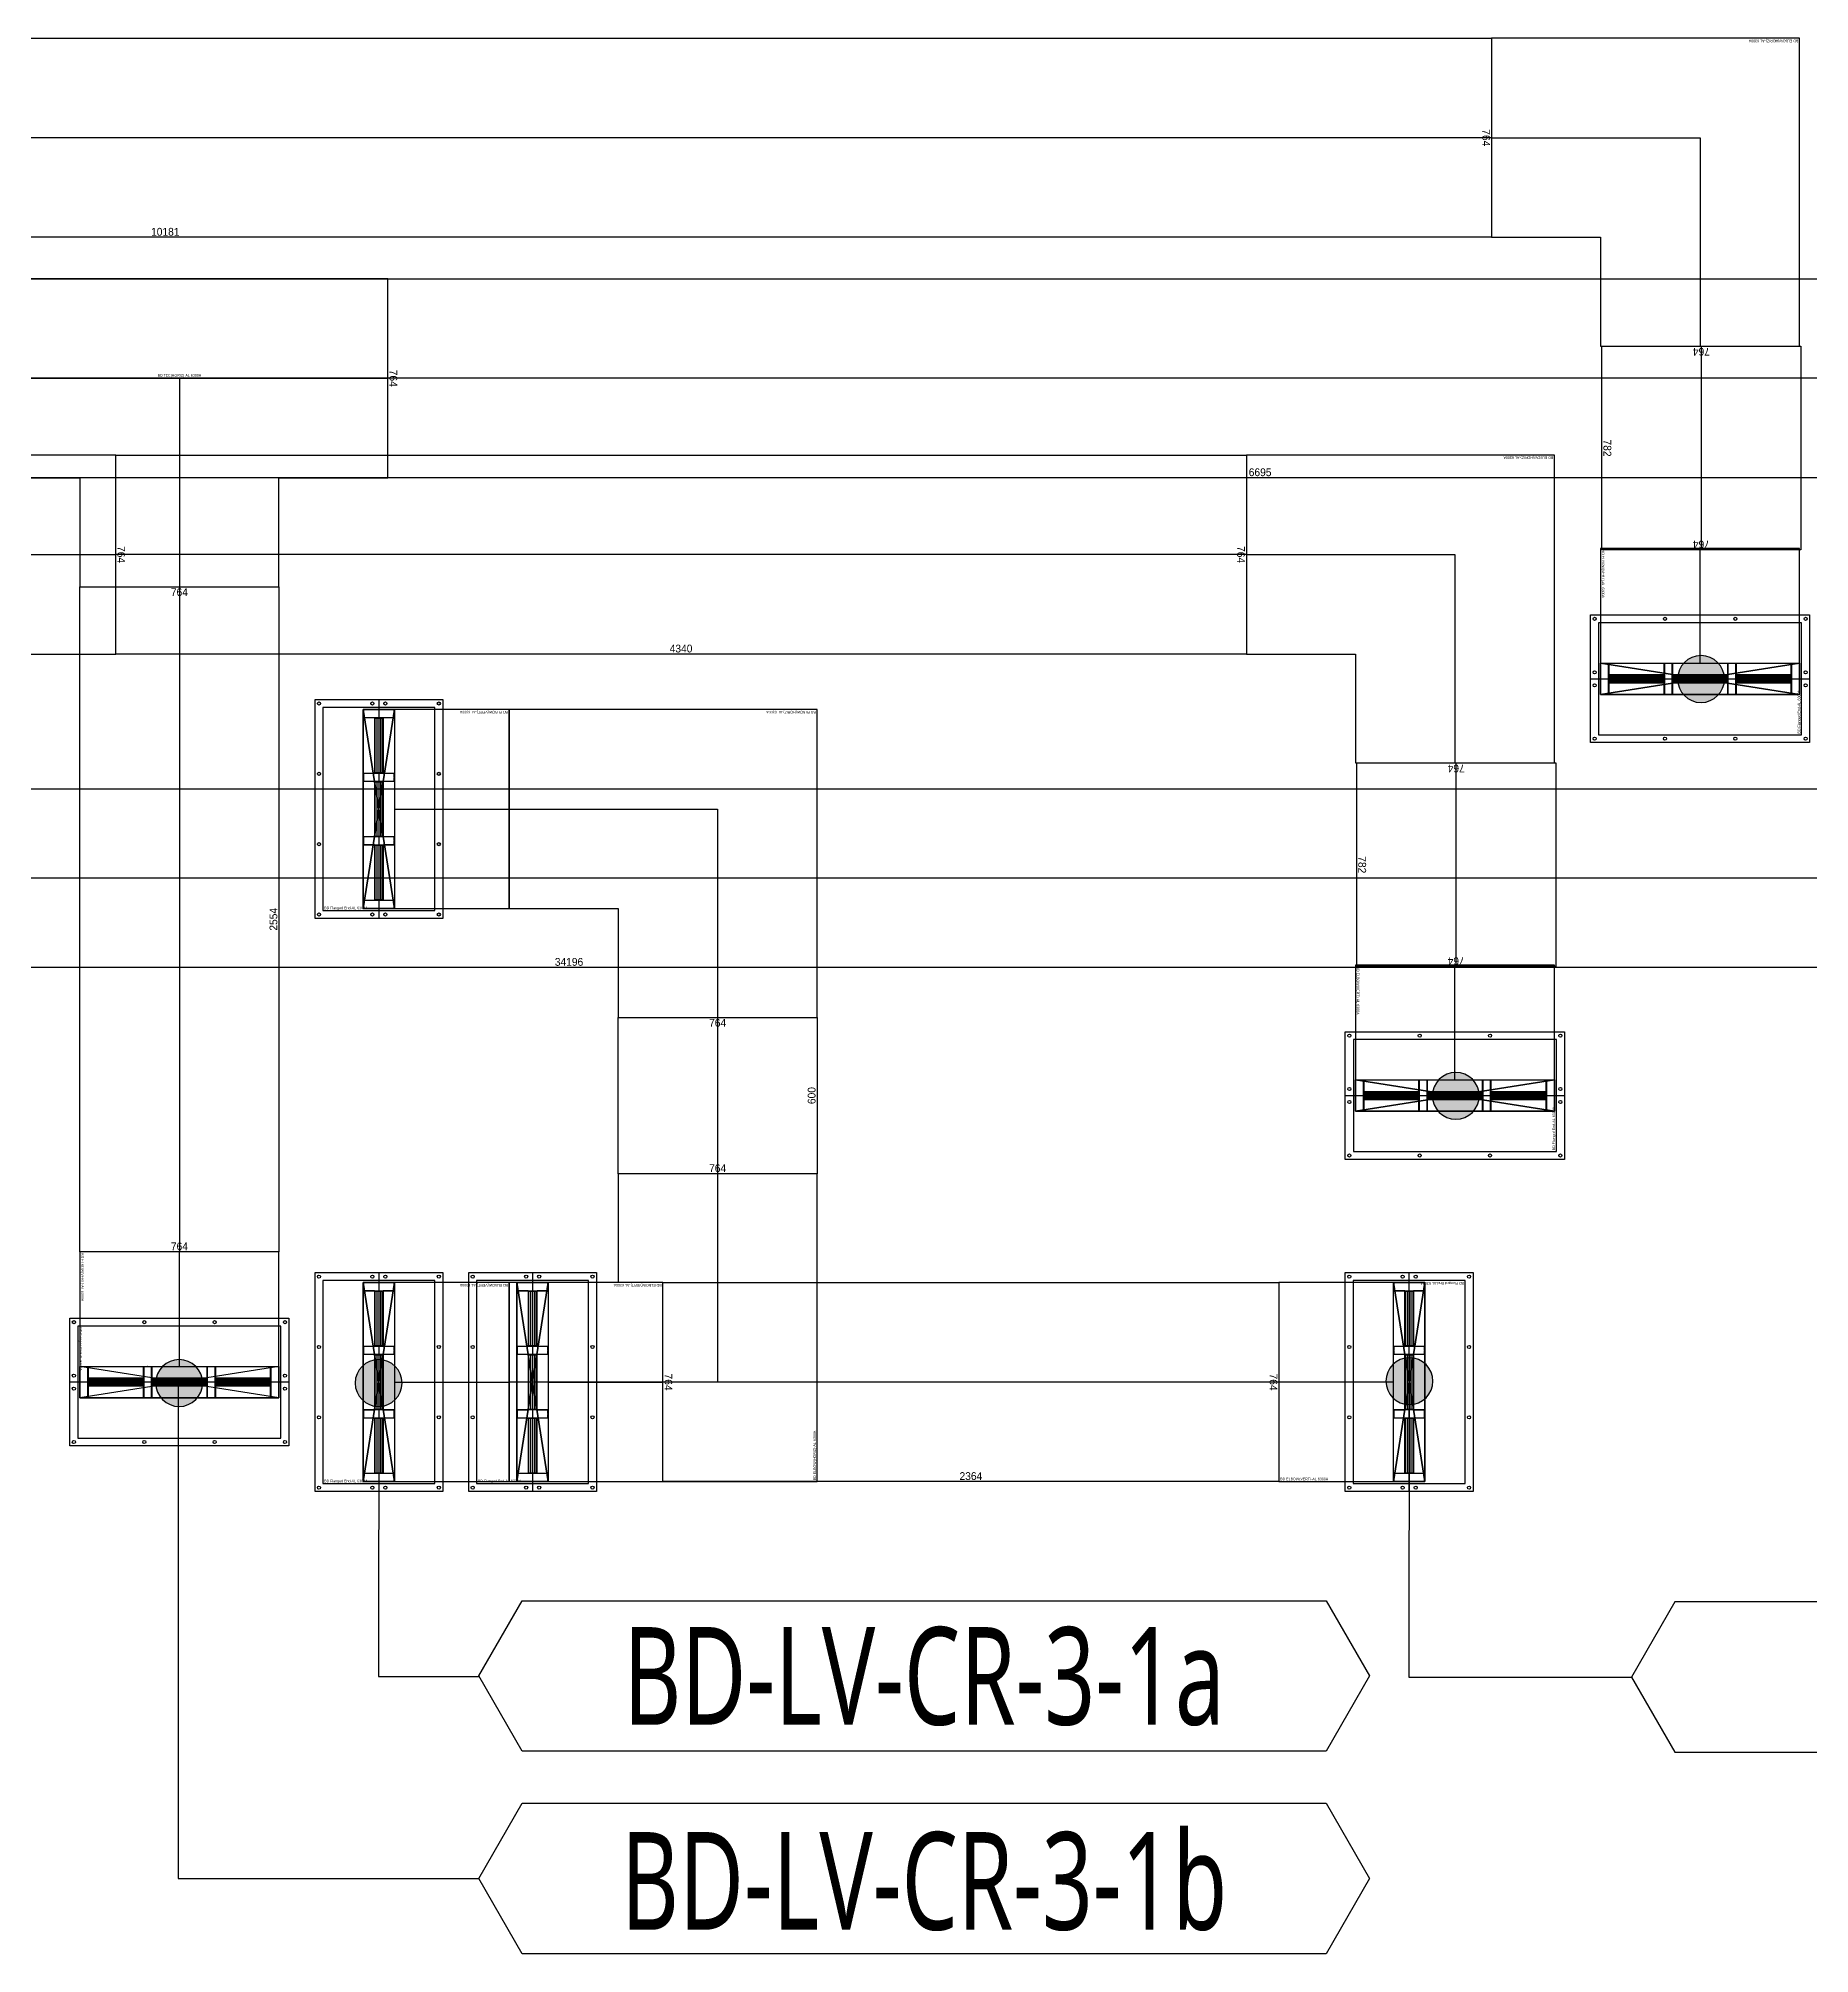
# Model space of a CAD drawing. Header units: millimetres. Extents: x 84228 to 374549, y -351975 to 847575.
# Drawn here: x 119338 to 126136, y 824011 to 831364 of the extents above; entities that cross this region are included whole.
import ezdxf
from ezdxf.enums import TextEntityAlignment as Align

# ---------------------------------------------------------------- set-up
doc = ezdxf.new("R2010")
doc.units = ezdxf.units.MM
doc.header["$LTSCALE"] = 150
doc.layers.get('Defpoints').update_dxf_attribs({"color": 150})
for name, color, linetype in [('-----27 Bus Duct_LV_380-220V', 200, 'Continuous'), ('-----27 Bus Duct_LV_380-220V_LOAD BANK', 7, 'Continuous'), ('-----27 Bus Duct_LV_380-220V_UT', 41, 'Continuous'), ('-----27 Bus Duct_LV_380-220V_UT B', 71, 'Continuous'), ('-----99 Cable Schedule', 2, 'Continuous')]:
    doc.layers.add(name, color=color, linetype=linetype)
doc.styles.add('DH', font='malgun.ttf')
doc.styles.add('ELEC', font='Dotum.ttf')
doc.styles.get("Standard").update_dxf_attribs({"font": 'Dotum.ttf'})
doc.dimstyles.new('전기통신참고용-치수', dxfattribs={"dimscale": 15, "dimtxt": 2, "dimasz": 0, "dimexe": 0, "dimexo": 0, "dimgap": 0.4, "dimtad": 4, "dimdec": 0, "dimzin": 0, "dimdsep": 46, "dimtxsty": 'Standard', "dimblk": 'NONE', "dimcen": 0, "dimse1": 1, "dimse2": 1, "dimsd1": 1, "dimsd2": 1, "dimclrd": 8, "dimclre": 8, "dimclrt": 8, "dimadec": 0, "dimazin": 0, "dimtfac": 1, "dimtdec": 0, "dimtix": 1, "dimtmove": 2, "dimatfit": 0, "dimldrblk": 'NONE', "dimfxl": 2, "dimtolj": 1, "dimtzin": 0, "dimarcsym": 0})

# ---------------------------------------------------------------- blocks, each defined once
blk = doc.blocks.new('*U465')
at = {"color": 1}
blk.add_line((382, 30484.9), (382, 1445.4), dxfattribs=at)
at = {"color": 0}
blk.add_lwpolyline([(764, 1445.4), (0, 1445.4), (0, 30484.9), (764, 30484.9)], close=True, dxfattribs=at)
blk = doc.blocks.new('*D646')
at = {"layer": 'Defpoints', "color": 0, "transparency": 16777216}
for p in [(0, 7698.7), (764, 7698.7), (764, 7698.7)]:
    blk.add_point(p, dxfattribs=at)
at = {"color": 0, "transparency": 16777216, "insert": (382, 7677.7), "char_height": 30, "attachment_point": 5}
blk.add_mtext('\\A1;{\\C0;764}', dxfattribs=at)
blk = doc.blocks.new('_None')
blk = doc.blocks.new('*D647')
at = {"layer": 'Defpoints', "color": 0, "transparency": 16777216}
for p in [(764, 7698.7), (764, 7698.7), (764, 5145)]:
    blk.add_point(p, dxfattribs=at)
at = {"color": 0, "transparency": 16777216, "insert": (743, 6421.8), "char_height": 30, "attachment_point": 5, "rotation": 90}
blk.add_mtext('\\A1;{\\C0;2554}', dxfattribs=at)
blk = doc.blocks.new('*D648')
at = {"layer": 'Defpoints', "color": 0, "transparency": 16777216}
for p in [(0, 5145), (764, 5145), (764, 5145)]:
    blk.add_point(p, dxfattribs=at)
at = {"color": 0, "transparency": 16777216, "insert": (382, 5166), "char_height": 30, "attachment_point": 5}
blk.add_mtext('\\A1;{\\C0;764}', dxfattribs=at)
blk = doc.blocks.new('*D595')
at = {"layer": 'Defpoints', "color": 0, "transparency": 16777216}
for p in [(686, 9979.5), (686, 9979.5), (686, -24216)]:
    blk.add_point(p, dxfattribs=at)
at = {"color": 0, "transparency": 16777216, "insert": (665, -7118.3), "char_height": 30, "attachment_point": 5, "rotation": 90}
blk.add_mtext('\\A1;{\\C0;34196}', dxfattribs=at)
blk = doc.blocks.new('*U5')
at = {"color": 1}
for p, q in [((60, 382), (-60, -382)), ((-60, 382), (60, -382))]:
    blk.add_line(p, q, dxfattribs=at)
at = {"color": 0}
blk.add_line((0, 420.5), (0, -420.5), dxfattribs=at)
for points in [[(245, -420.5), (-245, -420.5), (-245, 420.5), (245, 420.5)], [(-215, -389.5), (215, -389.5), (215, 389.5), (-215, 389.5)]]:
    blk.add_lwpolyline(points, close=True, dxfattribs=at)
at = {"color": 1}
blk.add_lwpolyline([(60, -382), (-60, -382), (-60, 382), (60, 382)], close=True, dxfattribs=at)
for points in [[(-60, 136, -0.4142136), (-58, 138), (-17.2, 138, 0.4142136), (-16.2, 139), (-16.2, 349, 0.4142136), (-17.2, 350), (-58, 350, -0.4142136), (-60, 352), (-60, 382, -0.4142136), (-59, 381), (-59, 352, 0.4142136), (-58, 351), (58, 351, 0.4142136), (59, 352), (59, 381, -0.4142136), (60, 382), (60, 352, -0.4142136), (58, 350), (17.2, 350, 0.4142136), (16.2, 349), (16.2, 139, 0.4142136), (17.2, 138), (58, 138, -0.4142136), (60, 136), (60, 124, -0.4142136), (59, 125), (59, 136, 0.4142136), (58, 137), (-58, 137, 0.4142136), (-59, 136), (-59, 125, -0.4142136), (-60, 124), (-60, 124), (-60, 124), (-60, 124)], [(-15.2, 139), (-15.2, 349, -0.4142136), (-14.2, 350), (14.2, 350, -0.4142136), (15.2, 349), (15.2, 139, -0.4142136), (14.2, 138), (-14.2, 138, -0.4142136)], [(-14.2, 140), (-14.2, 348, -0.4142136), (-13.2, 349), (-8.85, 349, -0.4142136), (-7.85, 348), (-7.85, 140, -0.4142136), (-8.85, 139), (-13.2, 139, -0.4142136)], [(-6.85, 140), (-6.85, 348, -0.4142136), (-5.85, 349), (-1.5, 349, -0.4142136), (-0.5, 348), (-0.5, 140, -0.4142136), (-1.5, 139), (-5.85, 139, -0.4142136)], [(0.5, 140), (0.5, 348, -0.4142136), (1.5, 349), (5.85, 349, -0.4142136), (6.85, 348), (6.85, 140, -0.4142136), (5.85, 139), (1.5, 139, -0.4142136)], [(7.85, 140), (7.85, 348, -0.4142136), (8.85, 349), (13.2, 349, -0.4142136), (14.2, 348), (14.2, 140, -0.4142136), (13.2, 139), (8.85, 139, -0.4142136)], [(-60, -108, -0.4142136), (-58, -106), (-17.2, -106, 0.4142136), (-16.2, -105), (-16.2, 105, 0.4142136), (-17.2, 106), (-58, 106, -0.4142136), (-60, 108), (-60, 122, -0.4142136), (-59, 121), (-59, 108, 0.4142136), (-58, 107), (58, 107, 0.4142136), (59, 108), (59, 121, -0.4142136), (60, 122), (60, 108, -0.4142136), (58, 106), (17.2, 106, 0.4142136), (16.2, 105), (16.2, -105, 0.4142136), (17.2, -106), (58, -106, -0.4142136), (60, -108), (60, -121, -0.4142136), (59, -120), (59, -108, 0.4142136), (58, -107), (-58, -107, 0.4142136), (-59, -108), (-59, -120, -0.4142136), (-60, -121), (-60, -121), (-60, -121), (-60, -121)], [(-15.2, -105), (-15.2, 105, -0.4142136), (-14.2, 106), (14.2, 106, -0.4142136), (15.2, 105), (15.2, -105, -0.4142136), (14.2, -106), (-14.2, -106, -0.4142136)], [(-14.2, -104), (-14.2, 104, -0.4142136), (-13.2, 105), (-8.85, 105, -0.4142136), (-7.85, 104), (-7.85, -104, -0.4142136), (-8.85, -105), (-13.2, -105, -0.4142136)], [(-6.85, -104), (-6.85, 104, -0.4142136), (-5.85, 105), (-1.5, 105, -0.4142136), (-0.5, 104), (-0.5, -104, -0.4142136), (-1.5, -105), (-5.85, -105, -0.4142136)], [(0.5, -104), (0.5, 104, -0.4142136), (1.5, 105), (5.85, 105, -0.4142136), (6.85, 104), (6.85, -104, -0.4142136), (5.85, -105), (1.5, -105, -0.4142136)], [(7.85, -104), (7.85, 104, -0.4142136), (8.85, 105), (13.2, 105, -0.4142136), (14.2, 104), (14.2, -104, -0.4142136), (13.2, -105), (8.85, -105, -0.4142136)], [(-60, -352, -0.4142136), (-58, -350), (-17.2, -350, 0.4142136), (-16.2, -349), (-16.2, -139, 0.4142136), (-17.2, -138), (-58, -138, -0.4142136), (-60, -136), (-60, -123, -0.4142136), (-59, -124), (-59, -136, 0.4142136), (-58, -137), (58, -137, 0.4142136), (59, -136), (59, -124, -0.4142136), (60, -123), (60, -136, -0.4142136), (58, -138), (17.2, -138, 0.4142136), (16.2, -139), (16.2, -349, 0.4142136), (17.2, -350), (58, -350, -0.4142136), (60, -352), (60, -382, -0.4142136), (59, -381), (59, -352, 0.4142136), (58, -351), (-58, -351, 0.4142136), (-59, -352), (-59, -381, -0.4142136), (-60, -382), (-60, -382), (-60, -382), (-60, -382)], [(-15.2, -349), (-15.2, -139, -0.4142136), (-14.2, -138), (14.2, -138, -0.4142136), (15.2, -139), (15.2, -349, -0.4142136), (14.2, -350), (-14.2, -350, -0.4142136)], [(-14.2, -348), (-14.2, -140, -0.4142136), (-13.2, -139), (-8.85, -139, -0.4142136), (-7.85, -140), (-7.85, -348, -0.4142136), (-8.85, -349), (-13.2, -349, -0.4142136)], [(-6.85, -348), (-6.85, -140, -0.4142136), (-5.85, -139), (-1.5, -139, -0.4142136), (-0.5, -140), (-0.5, -348, -0.4142136), (-1.5, -349), (-5.85, -349, -0.4142136)], [(0.5, -348), (0.5, -140, -0.4142136), (1.5, -139), (5.85, -139, -0.4142136), (6.85, -140), (6.85, -348, -0.4142136), (5.85, -349), (1.5, -349, -0.4142136)], [(7.85, -348), (7.85, -140, -0.4142136), (8.85, -139), (13.2, -139, -0.4142136), (14.2, -140), (14.2, -348, -0.4142136), (13.2, -349), (8.85, -349, -0.4142136)]]:
    blk.add_lwpolyline(points, format="xyb", close=True, dxfattribs=at)
at = {"color": 0}
for centre in [(-230, 405), (-25, 405), (25, 405), (230, 405), (-230, 135), (230, 135), (-230, -135), (230, -135), (-230, -405), (-25, -405), (25, -405), (230, -405)]:
    blk.add_circle(centre, 6, dxfattribs=at)
at = {"color": 0, "style": 'ELEC'}
blk.add_text('BD Flanged End-AL 6300A', height=10, dxfattribs=at).set_placement((-210, -379.5), align=Align.MIDDLE_LEFT)
blk = doc.blocks.new('*U7')
at = {"color": 1}
for p, q in [((340, 382), (220, -382)), ((220, 382), (340, -382))]:
    blk.add_line(p, q, dxfattribs=at)
at = {"color": 0}
blk.add_lwpolyline([(-220, -382), (220, -382), (220, 382), (-220, 382)], close=True, dxfattribs=at)
blk.add_lwpolyline([(220, -382), (340, -382), (340, 382), (220, 382)], dxfattribs=at)
at = {"color": 1}
for points in [[(220, 136, -0.4142136), (222, 138), (262.8, 138, 0.4142136), (263.8, 139), (263.8, 349, 0.4142136), (262.8, 350), (222, 350, -0.4142136), (220, 352), (220, 382, -0.4142136), (221, 381), (221, 352, 0.4142136), (222, 351), (338, 351, 0.4142136), (339, 352), (339, 381, -0.4142136), (340, 382), (340, 352, -0.4142136), (338, 350), (297.2, 350, 0.4142136), (296.2, 349), (296.2, 139, 0.4142136), (297.2, 138), (338, 138, -0.4142136), (340, 136), (340, 124, -0.4142136), (339, 125), (339, 136, 0.4142136), (338, 137), (222, 137, 0.4142136), (221, 136), (221, 125, -0.4142136), (220, 124), (220, 124), (220, 124), (220, 124)], [(264.8, 139), (264.8, 349, -0.4142136), (265.8, 350), (294.2, 350, -0.4142136), (295.2, 349), (295.2, 139, -0.4142136), (294.2, 138), (265.8, 138, -0.4142136)], [(265.8, 140), (265.8, 348, -0.4142136), (266.8, 349), (271.15, 349, -0.4142136), (272.15, 348), (272.15, 140, -0.4142136), (271.15, 139), (266.8, 139, -0.4142136)], [(273.15, 140), (273.15, 348, -0.4142136), (274.15, 349), (278.5, 349, -0.4142136), (279.5, 348), (279.5, 140, -0.4142136), (278.5, 139), (274.15, 139, -0.4142136)], [(280.5, 140), (280.5, 348, -0.4142136), (281.5, 349), (285.85, 349, -0.4142136), (286.85, 348), (286.85, 140, -0.4142136), (285.85, 139), (281.5, 139, -0.4142136)], [(287.85, 140), (287.85, 348, -0.4142136), (288.85, 349), (293.2, 349, -0.4142136), (294.2, 348), (294.2, 140, -0.4142136), (293.2, 139), (288.85, 139, -0.4142136)], [(220, -108, -0.4142136), (222, -106), (262.8, -106, 0.4142136), (263.8, -105), (263.8, 105, 0.4142136), (262.8, 106), (222, 106, -0.4142136), (220, 108), (220, 122, -0.4142136), (221, 121), (221, 108, 0.4142136), (222, 107), (338, 107, 0.4142136), (339, 108), (339, 121, -0.4142136), (340, 122), (340, 108, -0.4142136), (338, 106), (297.2, 106, 0.4142136), (296.2, 105), (296.2, -105, 0.4142136), (297.2, -106), (338, -106, -0.4142136), (340, -108), (340, -121, -0.4142136), (339, -120), (339, -108, 0.4142136), (338, -107), (222, -107, 0.4142136), (221, -108), (221, -120, -0.4142136), (220, -121), (220, -121), (220, -121), (220, -121)], [(264.8, -105), (264.8, 105, -0.4142136), (265.8, 106), (294.2, 106, -0.4142136), (295.2, 105), (295.2, -105, -0.4142136), (294.2, -106), (265.8, -106, -0.4142136)], [(265.8, -104), (265.8, 104, -0.4142136), (266.8, 105), (271.15, 105, -0.4142136), (272.15, 104), (272.15, -104, -0.4142136), (271.15, -105), (266.8, -105, -0.4142136)], [(273.15, -104), (273.15, 104, -0.4142136), (274.15, 105), (278.5, 105, -0.4142136), (279.5, 104), (279.5, -104, -0.4142136), (278.5, -105), (274.15, -105, -0.4142136)], [(280.5, -104), (280.5, 104, -0.4142136), (281.5, 105), (285.85, 105, -0.4142136), (286.85, 104), (286.85, -104, -0.4142136), (285.85, -105), (281.5, -105, -0.4142136)], [(287.85, -104), (287.85, 104, -0.4142136), (288.85, 105), (293.2, 105, -0.4142136), (294.2, 104), (294.2, -104, -0.4142136), (293.2, -105), (288.85, -105, -0.4142136)], [(220, -352, -0.4142136), (222, -350), (262.8, -350, 0.4142136), (263.8, -349), (263.8, -139, 0.4142136), (262.8, -138), (222, -138, -0.4142136), (220, -136), (220, -123, -0.4142136), (221, -124), (221, -136, 0.4142136), (222, -137), (338, -137, 0.4142136), (339, -136), (339, -124, -0.4142136), (340, -123), (340, -136, -0.4142136), (338, -138), (297.2, -138, 0.4142136), (296.2, -139), (296.2, -349, 0.4142136), (297.2, -350), (338, -350, -0.4142136), (340, -352), (340, -382, -0.4142136), (339, -381), (339, -352, 0.4142136), (338, -351), (222, -351, 0.4142136), (221, -352), (221, -381, -0.4142136), (220, -382), (220, -382), (220, -382), (220, -382)], [(264.8, -349), (264.8, -139, -0.4142136), (265.8, -138), (294.2, -138, -0.4142136), (295.2, -139), (295.2, -349, -0.4142136), (294.2, -350), (265.8, -350, -0.4142136)], [(265.8, -348), (265.8, -140, -0.4142136), (266.8, -139), (271.15, -139, -0.4142136), (272.15, -140), (272.15, -348, -0.4142136), (271.15, -349), (266.8, -349, -0.4142136)], [(273.15, -348), (273.15, -140, -0.4142136), (274.15, -139), (278.5, -139, -0.4142136), (279.5, -140), (279.5, -348, -0.4142136), (278.5, -349), (274.15, -349, -0.4142136)], [(280.5, -348), (280.5, -140, -0.4142136), (281.5, -139), (285.85, -139, -0.4142136), (286.85, -140), (286.85, -348, -0.4142136), (285.85, -349), (281.5, -349, -0.4142136)], [(287.85, -348), (287.85, -140, -0.4142136), (288.85, -139), (293.2, -139, -0.4142136), (294.2, -140), (294.2, -348, -0.4142136), (293.2, -349), (288.85, -349, -0.4142136)]]:
    blk.add_lwpolyline(points, format="xyb", close=True, dxfattribs=at)
blk.add_lwpolyline([(220, 0), (-220, 0)], dxfattribs=at)
at = {"color": 0, "style": 'ELEC'}
blk.add_text('BD ELBOW(VERT)-AL 6300A', height=10, dxfattribs=at).set_placement((-215, -372), align=Align.MIDDLE_LEFT)
blk = doc.blocks.new('*U15')
at = {"color": 0}
blk.add_lwpolyline([(-382, -382), (800, -382), (800, 382), (382, 382), (382, 800), (-382, 800)], close=True, dxfattribs=at)
at = {"color": 1}
blk.add_lwpolyline([(800, 0), (0, 0), (0, 800)], dxfattribs=at)
at = {"color": 0, "style": 'ELEC'}
blk.add_text('BD ELBOW(HORIZ)-AL 6300A', height=10, dxfattribs=at).set_placement((-377, -372), align=Align.MIDDLE_LEFT)
blk = doc.blocks.new('*D562')
at = {"layer": 'Defpoints', "color": 0, "transparency": 16777216}
for p in [(0, 3950), (764, 3950), (764, 3950)]:
    blk.add_point(p, dxfattribs=at)
at = {"color": 0, "transparency": 16777216, "insert": (382, 3929), "char_height": 30, "attachment_point": 5}
blk.add_mtext('\\A1;{\\C0;764}', dxfattribs=at)
blk = doc.blocks.new('*D563')
at = {"layer": 'Defpoints', "color": 0, "transparency": 16777216}
for p in [(764, 3950), (764, 3950), (764, 3350)]:
    blk.add_point(p, dxfattribs=at)
at = {"color": 0, "transparency": 16777216, "insert": (743, 3650), "char_height": 30, "attachment_point": 5, "rotation": 90}
blk.add_mtext('\\A1;{\\C0;600}', dxfattribs=at)
blk = doc.blocks.new('*D564')
at = {"layer": 'Defpoints', "color": 0, "transparency": 16777216}
for p in [(0, 3350), (764, 3350), (764, 3350)]:
    blk.add_point(p, dxfattribs=at)
at = {"color": 0, "transparency": 16777216, "insert": (382, 3371), "char_height": 30, "attachment_point": 5}
blk.add_mtext('\\A1;{\\C0;764}', dxfattribs=at)
blk = doc.blocks.new('A$C9a0ab699')
h = blk.add_hatch(color=0)
edge = h.paths.add_edge_path()
edge.add_arc((0, 0), 64, 720, 1080, ccw=False)
at = {"color": 0}
blk.add_circle((0, 0), 64, dxfattribs=at)
blk = doc.blocks.new('*D566')
at = {"layer": 'Defpoints', "color": 0, "transparency": 16777216}
for p in [(0, 6175), (764, 6175), (764, 6175)]:
    blk.add_point(p, dxfattribs=at)
at = {"color": 0, "transparency": 16777216, "insert": (382, 6154), "char_height": 30, "attachment_point": 5}
blk.add_mtext('\\A1;{\\C0;764}', dxfattribs=at)
blk = doc.blocks.new('*D567')
at = {"layer": 'Defpoints', "color": 0, "transparency": 16777216}
for p in [(764, 6175), (764, 6175), (764, 3811)]:
    blk.add_point(p, dxfattribs=at)
at = {"color": 0, "transparency": 16777216, "insert": (743, 4993), "char_height": 30, "attachment_point": 5, "rotation": 90}
blk.add_mtext('\\A1;{\\C0;2364}', dxfattribs=at)
blk = doc.blocks.new('*D568')
at = {"layer": 'Defpoints', "color": 0, "transparency": 16777216}
for p in [(0, 3811), (764, 3811), (764, 3811)]:
    blk.add_point(p, dxfattribs=at)
at = {"color": 0, "transparency": 16777216, "insert": (382, 3832), "char_height": 30, "attachment_point": 5}
blk.add_mtext('\\A1;{\\C0;764}', dxfattribs=at)
blk = doc.blocks.new('*D574')
at = {"layer": 'Defpoints', "color": 0, "transparency": 16777216}
for p in [(0, 10171), (764, 10171), (764, 10171)]:
    blk.add_point(p, dxfattribs=at)
at = {"color": 0, "transparency": 16777216, "insert": (382, 10150), "char_height": 30, "attachment_point": 5}
blk.add_mtext('\\A1;{\\C0;764}', dxfattribs=at)
blk = doc.blocks.new('*D575')
at = {"layer": 'Defpoints', "color": 0, "transparency": 16777216}
for p in [(764, 10171), (764, 10171), (764, 5831.5)]:
    blk.add_point(p, dxfattribs=at)
at = {"color": 0, "transparency": 16777216, "insert": (743, 8001.2), "char_height": 30, "attachment_point": 5, "rotation": 90}
blk.add_mtext('\\A1;{\\C0;4340}', dxfattribs=at)
blk = doc.blocks.new('*D576')
at = {"layer": 'Defpoints', "color": 0, "transparency": 16777216}
for p in [(0, 5831.5), (764, 5831.5), (764, 5831.5)]:
    blk.add_point(p, dxfattribs=at)
at = {"color": 0, "transparency": 16777216, "insert": (382, 5852.5), "char_height": 30, "attachment_point": 5}
blk.add_mtext('\\A1;{\\C0;764}', dxfattribs=at)
blk = doc.blocks.new('*D578')
at = {"layer": 'Defpoints', "color": 0, "transparency": 16777216}
for p in [(0, 6175), (764, 6175), (764, 6175)]:
    blk.add_point(p, dxfattribs=at)
at = {"color": 0, "transparency": 16777216, "insert": (382, 6154), "char_height": 30, "attachment_point": 5}
blk.add_mtext('\\A1;{\\C0;764}', dxfattribs=at)
blk = doc.blocks.new('*D579')
at = {"layer": 'Defpoints', "color": 0, "transparency": 16777216}
for p in [(764, 6175), (764, 6175), (764, 5393.1)]:
    blk.add_point(p, dxfattribs=at)
at = {"color": 0, "transparency": 16777216, "insert": (743, 5784.1), "char_height": 30, "attachment_point": 5, "rotation": 90}
blk.add_mtext('\\A1;{\\C0;782}', dxfattribs=at)
blk = doc.blocks.new('*D580')
at = {"layer": 'Defpoints', "color": 0, "transparency": 16777216}
for p in [(0, 5393.1), (764, 5393.1), (764, 5393.1)]:
    blk.add_point(p, dxfattribs=at)
at = {"color": 0, "transparency": 16777216, "insert": (382, 5414.2), "char_height": 30, "attachment_point": 5}
blk.add_mtext('\\A1;{\\C0;764}', dxfattribs=at)
blk = doc.blocks.new('*D582')
at = {"layer": 'Defpoints', "color": 0, "transparency": 16777216}
for p in [(0, 11112), (764, 11112), (764, 11112)]:
    blk.add_point(p, dxfattribs=at)
at = {"color": 0, "transparency": 16777216, "insert": (382, 11091), "char_height": 30, "attachment_point": 5}
blk.add_mtext('\\A1;{\\C0;764}', dxfattribs=at)
blk = doc.blocks.new('*D583')
at = {"layer": 'Defpoints', "color": 0, "transparency": 16777216}
for p in [(764, 11112), (764, 11112), (764, 931.5)]:
    blk.add_point(p, dxfattribs=at)
at = {"color": 0, "transparency": 16777216, "insert": (743, 6021.7), "char_height": 30, "attachment_point": 5, "rotation": 90}
blk.add_mtext('\\A1;{\\C0;10181}', dxfattribs=at)
blk = doc.blocks.new('*D584')
at = {"layer": 'Defpoints', "color": 0, "transparency": 16777216}
for p in [(0, 931.5), (764, 931.5), (764, 931.5)]:
    blk.add_point(p, dxfattribs=at)
at = {"color": 0, "transparency": 16777216, "insert": (382, 952.5), "char_height": 30, "attachment_point": 5}
blk.add_mtext('\\A1;{\\C0;764}', dxfattribs=at)
blk = doc.blocks.new('*U21')
at = {"color": 0}
blk.add_lwpolyline([(-800, -382), (-382, -382), (-382, -800), (382, -800), (382, -382), (800, -382), (800, 382), (-800, 382)], close=True, dxfattribs=at)
at = {"color": 1}
for points in [[(-800, 0), (800, 0)], [(0, 0), (0, -800)]]:
    blk.add_lwpolyline(points, dxfattribs=at)
at = {"color": 0, "style": 'ELEC'}
blk.add_text('BD TEE(HORIZ)-AL 6300A', height=10, dxfattribs=at).set_placement((0, 10), align=Align.MIDDLE)
blk = doc.blocks.new('*D650')
at = {"layer": 'Defpoints', "color": 0, "transparency": 16777216}
for p in [(0, 6056), (764, 6056), (764, 6056)]:
    blk.add_point(p, dxfattribs=at)
at = {"color": 0, "transparency": 16777216, "insert": (382, 6035), "char_height": 30, "attachment_point": 5}
blk.add_mtext('\\A1;{\\C0;764}', dxfattribs=at)
blk = doc.blocks.new('*D651')
at = {"layer": 'Defpoints', "color": 0, "transparency": 16777216}
for p in [(764, 6056), (764, 6056), (764, -639)]:
    blk.add_point(p, dxfattribs=at)
at = {"color": 0, "transparency": 16777216, "insert": (743, 2708.5), "char_height": 30, "attachment_point": 5, "rotation": 90}
blk.add_mtext('\\A1;{\\C0;6695}', dxfattribs=at)
blk = doc.blocks.new('*D652')
at = {"layer": 'Defpoints', "color": 0, "transparency": 16777216}
for p in [(0, -639), (764, -639), (764, -639)]:
    blk.add_point(p, dxfattribs=at)
at = {"color": 0, "transparency": 16777216, "insert": (382, -618), "char_height": 30, "attachment_point": 5}
blk.add_mtext('\\A1;{\\C0;764}', dxfattribs=at)
blk = doc.blocks.new('*U645')
at = {"color": 1}
blk.add_line((382, 7698.7), (382, 5145), dxfattribs=at)
at = {"color": 0}
blk.add_lwpolyline([(764, 5145), (0, 5145), (0, 7698.7), (764, 7698.7)], close=True, dxfattribs=at)
for base, p1, p2, override, picture, middle in [((764, 7698.7), (0, 7698.7), (764, 7698.7), {"dimtxsty": 'Standard', "dimclrd": 0, "dimclre": 0, "dimclrt": 0}, '*D646', (382, 7677.7)), ((764, 5145), (0, 5145), (764, 5145), {"dimtad": 1, "dimtxsty": 'Standard', "dimclrd": 0, "dimclre": 0, "dimclrt": 0}, '*D648', (382, 5166))]:
    dim = blk.add_linear_dim(base=base, p1=p1, p2=p2, text='{\\C0;<>}', dimstyle='전기통신참고용-치수', override=override, dxfattribs=at)
    dim.commit()
    dim.dimension.update_dxf_attribs({"geometry": picture, "text_midpoint": middle})
dim = blk.add_linear_dim(base=(764, 7698.7), p1=(764, 5145), p2=(764, 7698.7), angle=90, text='{\\C0;<>}', dimstyle='전기통신참고용-치수', override={"dimtad": 1, "dimtxsty": 'Standard', "dimclrd": 0, "dimclre": 0, "dimclrt": 0}, dxfattribs=at)
dim.commit()
dim.dimension.update_dxf_attribs({"geometry": '*D647', "text_midpoint": (743, 6421.8)})
blk = doc.blocks.new('*U593')
at = {"color": 1}
blk.add_line((343, 9979.5), (343, -24216), dxfattribs=at)
at = {"color": 0}
blk.add_lwpolyline([(686, -24216), (0, -24216), (0, 9979.5), (686, 9979.5)], close=True, dxfattribs=at)
dim = blk.add_linear_dim(base=(686, 9979.4989), p1=(686, -24216.0013), p2=(686, 9979.4989), angle=90, text='{\\C0;<>}', dimstyle='전기통신참고용-치수', override={"dimtad": 1, "dimtxsty": 'Standard', "dimclrd": 0, "dimclre": 0, "dimclrt": 0}, dxfattribs=at)
dim.commit()
dim.dimension.update_dxf_attribs({"geometry": '*D595', "text_midpoint": (664.9796, -7118.2512)})
blk = doc.blocks.new('*U561')
at = {"color": 1}
blk.add_line((382, 3950), (382, 3350), dxfattribs=at)
at = {"color": 0}
blk.add_lwpolyline([(764, 3350), (0, 3350), (0, 3950), (764, 3950)], close=True, dxfattribs=at)
for base, p1, p2, override, picture, middle in [((764, 3950), (0, 3950), (764, 3950), {"dimtxsty": 'Standard', "dimclrd": 0, "dimclre": 0, "dimclrt": 0}, '*D562', (382, 3929)), ((764, 3350), (0, 3350), (764, 3350), {"dimtad": 1, "dimtxsty": 'Standard', "dimclrd": 0, "dimclre": 0, "dimclrt": 0}, '*D564', (382, 3371))]:
    dim = blk.add_linear_dim(base=base, p1=p1, p2=p2, text='{\\C0;<>}', dimstyle='전기통신참고용-치수', override=override, dxfattribs=at)
    dim.commit()
    dim.dimension.update_dxf_attribs({"geometry": picture, "text_midpoint": middle})
dim = blk.add_linear_dim(base=(764, 3950), p1=(764, 3350), p2=(764, 3950), angle=90, text='{\\C0;<>}', dimstyle='전기통신참고용-치수', override={"dimtad": 1, "dimtxsty": 'Standard', "dimclrd": 0, "dimclre": 0, "dimclrt": 0}, dxfattribs=at)
dim.commit()
dim.dimension.update_dxf_attribs({"geometry": '*D563', "text_midpoint": (743, 3650)})
blk = doc.blocks.new('*U565')
at = {"color": 1}
blk.add_line((382, 6175), (382, 3811), dxfattribs=at)
at = {"color": 0}
blk.add_lwpolyline([(764, 3811), (0, 3811), (0, 6175), (764, 6175)], close=True, dxfattribs=at)
for base, p1, p2, override, picture, middle in [((764, 6175), (0, 6175), (764, 6175), {"dimtxsty": 'Standard', "dimclrd": 0, "dimclre": 0, "dimclrt": 0}, '*D566', (382, 6154)), ((764, 3811), (0, 3811), (764, 3811), {"dimtad": 1, "dimtxsty": 'Standard', "dimclrd": 0, "dimclre": 0, "dimclrt": 0}, '*D568', (382, 3832))]:
    dim = blk.add_linear_dim(base=base, p1=p1, p2=p2, text='{\\C0;<>}', dimstyle='전기통신참고용-치수', override=override, dxfattribs=at)
    dim.commit()
    dim.dimension.update_dxf_attribs({"geometry": picture, "text_midpoint": middle})
dim = blk.add_linear_dim(base=(764, 6175), p1=(764, 3811), p2=(764, 6175), angle=90, text='{\\C0;<>}', dimstyle='전기통신참고용-치수', override={"dimtad": 1, "dimtxsty": 'Standard', "dimclrd": 0, "dimclre": 0, "dimclrt": 0}, dxfattribs=at)
dim.commit()
dim.dimension.update_dxf_attribs({"geometry": '*D567', "text_midpoint": (743, 4993)})
blk = doc.blocks.new('*U573')
at = {"color": 1}
blk.add_line((382, 10171), (382, 5831.5), dxfattribs=at)
at = {"color": 0}
blk.add_lwpolyline([(764, 5831.5), (0, 5831.5), (0, 10171), (764, 10171)], close=True, dxfattribs=at)
for base, p1, p2, override, picture, middle in [((764, 10171), (0, 10171), (764, 10171), {"dimtxsty": 'Standard', "dimclrd": 0, "dimclre": 0, "dimclrt": 0}, '*D574', (382, 10150)), ((764, 5831.5), (0, 5831.5), (764, 5831.5), {"dimtad": 1, "dimtxsty": 'Standard', "dimclrd": 0, "dimclre": 0, "dimclrt": 0}, '*D576', (382, 5852.5))]:
    dim = blk.add_linear_dim(base=base, p1=p1, p2=p2, text='{\\C0;<>}', dimstyle='전기통신참고용-치수', override=override, dxfattribs=at)
    dim.commit()
    dim.dimension.update_dxf_attribs({"geometry": picture, "text_midpoint": middle})
dim = blk.add_linear_dim(base=(764, 10171), p1=(764, 5831.5), p2=(764, 10171), angle=90, text='{\\C0;<>}', dimstyle='전기통신참고용-치수', override={"dimtad": 1, "dimtxsty": 'Standard', "dimclrd": 0, "dimclre": 0, "dimclrt": 0}, dxfattribs=at)
dim.commit()
dim.dimension.update_dxf_attribs({"geometry": '*D575', "text_midpoint": (742.9796472, 8001.25)})
blk = doc.blocks.new('*U577')
at = {"color": 1}
blk.add_line((382, 6175), (382, 5393.1), dxfattribs=at)
at = {"color": 0}
blk.add_lwpolyline([(764, 5393.1), (0, 5393.1), (0, 6175), (764, 6175)], close=True, dxfattribs=at)
for base, p1, p2, override, picture, middle in [((764, 6175), (0, 6175), (764, 6175), {"dimtxsty": 'Standard', "dimclrd": 0, "dimclre": 0, "dimclrt": 0}, '*D578', (382, 6154)), ((764, 5393.1), (0, 5393.1), (764, 5393.1), {"dimtad": 1, "dimtxsty": 'Standard', "dimclrd": 0, "dimclre": 0, "dimclrt": 0}, '*D580', (382, 5414.2))]:
    dim = blk.add_linear_dim(base=base, p1=p1, p2=p2, text='{\\C0;<>}', dimstyle='전기통신참고용-치수', override=override, dxfattribs=at)
    dim.commit()
    dim.dimension.update_dxf_attribs({"geometry": picture, "text_midpoint": middle})
dim = blk.add_linear_dim(base=(764, 6175), p1=(764, 5393.1), p2=(764, 6175), angle=90, text='{\\C0;<>}', dimstyle='전기통신참고용-치수', override={"dimtad": 1, "dimtxsty": 'Standard', "dimclrd": 0, "dimclre": 0, "dimclrt": 0}, dxfattribs=at)
dim.commit()
dim.dimension.update_dxf_attribs({"geometry": '*D579', "text_midpoint": (743, 5784.1)})
blk = doc.blocks.new('*U581')
at = {"color": 1}
blk.add_line((382, 11112), (382, 931.5), dxfattribs=at)
at = {"color": 0}
blk.add_lwpolyline([(764, 931.5), (0, 931.5), (0, 11112), (764, 11112)], close=True, dxfattribs=at)
for base, p1, p2, override, picture, middle in [((764, 11112), (0, 11112), (764, 11112), {"dimtxsty": 'Standard', "dimclrd": 0, "dimclre": 0, "dimclrt": 0}, '*D582', (382, 11091)), ((764, 931.5), (0, 931.5), (764, 931.5), {"dimtad": 1, "dimtxsty": 'Standard', "dimclrd": 0, "dimclre": 0, "dimclrt": 0}, '*D584', (382, 952.5))]:
    dim = blk.add_linear_dim(base=base, p1=p1, p2=p2, text='{\\C0;<>}', dimstyle='전기통신참고용-치수', override=override, dxfattribs=at)
    dim.commit()
    dim.dimension.update_dxf_attribs({"geometry": picture, "text_midpoint": middle})
dim = blk.add_linear_dim(base=(764, 11112), p1=(764, 931.5), p2=(764, 11112), angle=90, text='{\\C0;<>}', dimstyle='전기통신참고용-치수', override={"dimtad": 1, "dimtxsty": 'Standard', "dimclrd": 0, "dimclre": 0, "dimclrt": 0}, dxfattribs=at)
dim.commit()
dim.dimension.update_dxf_attribs({"geometry": '*D583', "text_midpoint": (742.9796472, 6021.75)})
blk = doc.blocks.new('*U649')
at = {"color": 1}
blk.add_line((382, 6056), (382, -639), dxfattribs=at)
at = {"color": 0}
blk.add_lwpolyline([(764, -639), (0, -639), (0, 6056), (764, 6056)], close=True, dxfattribs=at)
for base, p1, p2, override, picture, middle in [((764, 6056), (0, 6056), (764, 6056), {"dimtxsty": 'Standard', "dimclrd": 0, "dimclre": 0, "dimclrt": 0}, '*D650', (382, 6035)), ((764, -639), (0, -639), (764, -639), {"dimtad": 1, "dimtxsty": 'Standard', "dimclrd": 0, "dimclre": 0, "dimclrt": 0}, '*D652', (382, -618))]:
    dim = blk.add_linear_dim(base=base, p1=p1, p2=p2, text='{\\C0;<>}', dimstyle='전기통신참고용-치수', override=override, dxfattribs=at)
    dim.commit()
    dim.dimension.update_dxf_attribs({"geometry": picture, "text_midpoint": middle})
dim = blk.add_linear_dim(base=(764, 6056), p1=(764, -639), p2=(764, 6056), angle=90, text='{\\C0;<>}', dimstyle='전기통신참고용-치수', override={"dimtad": 1, "dimtxsty": 'Standard', "dimclrd": 0, "dimclre": 0, "dimclrt": 0}, dxfattribs=at)
dim.commit()
dim.dimension.update_dxf_attribs({"geometry": '*D651', "text_midpoint": (743, 2708.5)})

msp = doc.modelspace()

# ---------------------------------------------------------------- linework, layer by layer
at = {"layer": '-----99 Cable Schedule', "color": 1, "elevation": 0}
for points in [[(119874.6, 826204.5), (119874.1, 824299.4), (121028.1, 824299.4)], [(120644.1, 826201.8), (120643.6, 825074.3), (121029.6, 825074.3)], [(124598.1, 826200), (124597.6, 825072.4), (125451.6, 825072.4)]]:
    msp.add_lwpolyline(points, dxfattribs=at)
for points in [[(124279.8, 825365.6), (124446.6, 825076.9), (124279.8, 824788.1), (121194.8, 824788.1), (121028.1, 825076.9), (121194.8, 825365.6)], [(125618.3, 825361.2), (125451.6, 825072.4), (125618.3, 824783.7), (128703.3, 824783.7), (128870.1, 825072.4), (128703.3, 825361.2)], [(124279.8, 824588.1), (124446.6, 824299.4), (124279.8, 824010.6), (121194.8, 824010.6), (121028.1, 824299.4), (121194.8, 824588.1)]]:
    msp.add_lwpolyline(points, close=True, dxfattribs=at)

# ---------------------------------------------------------------- block references
at = {"layer": '-----27 Bus Duct_LV_380-220V'}
for name, p, rotation in [('*U581', (113803.1, 831363.9), 270), ('*U15', (125715.1, 830981.9), 180), ('*U577', (126102.1, 835575), 180), ('*U15', (118834.6, 829381.9), 270), ('*U573', (113803.1, 829763.9), 270), ('*U15', (124774.1, 829381.9), 180), ('*U7', (125715.1, 829185), 270), ('*U5', (125715.1, 828905), 89.99999999999999), ('*U7', (120924.6, 828405), 180), ('*U15', (121944.6, 828405), 180), ('*U577', (125161.1, 833975), 180), ('*U7', (124774.1, 827585), 270), ('*U5', (124774.1, 827305), 89.99999999999999), ('*U15', (121944.6, 826205), 89.99999999999999), ('*U7', (120924.6, 826205), 180), ('*U7', (121514.6, 826205), 180), ('*U565', (117923.6, 826587), 270), ('*U5', (124598.6, 826205), 180)]:
    msp.add_blockref(name, p, dxfattribs=dict(at, rotation=rotation))
for name, p in [('*U5', (120644.6, 828405)), ('*U561', (121562.6, 823655)), ('*U5', (120644.6, 826205)), ('*U5', (121234.6, 826205)), ('*U7', (124318.6, 826205))]:
    msp.add_blockref(name, p, dxfattribs=at)
at = {"layer": '-----27 Bus Duct_LV_380-220V_LOAD BANK', "rotation": 270}
msp.add_blockref('*U465', (102870.1, 830440.7), dxfattribs=at)
at = {"layer": '-----27 Bus Duct_LV_380-220V_UT'}
for name, p in [('*U21', (119879.1, 830058.7)), ('*U645', (119497.1, 821560))]:
    msp.add_blockref(name, p, dxfattribs=at)
at = {"layer": '-----27 Bus Duct_LV_380-220V_UT', "rotation": 270}
for name, p in [('*U649', (121318.1, 830440.7)), ('*U7', (119879.1, 826485)), ('*U5', (119879.1, 826205))]:
    msp.add_blockref(name, p, dxfattribs=at)
at = {"layer": '-----27 Bus Duct_LV_380-220V_UT B', "rotation": 270}
msp.add_blockref('*U593', (128492.6, 828483), dxfattribs=at)
at = {"layer": '-----99 Cable Schedule', "color": 1, "xscale": -1.40625, "yscale": 1.40625, "zscale": 1.40625}
for p, rotation in [((125718.7, 828904), 180), ((124777.7, 827304), 180), ((119878.1, 826201.4), 90), ((120643.6, 826201.4), 90), ((124599.6, 826208.6), 270)]:
    msp.add_blockref('A$C9a0ab699', p, dxfattribs=dict(at, rotation=rotation))

# ---------------------------------------------------------------- texts
at = {"layer": '-----99 Cable Schedule', "color": 2, "style": 'DH', "width": 0.7}
for s, p in [('BD-LV-CR-3-1a', (122737.3, 825076.9, 0)), ('BD-LV-CR-3-1b', (122737.3, 824299.4, 0))]:
    msp.add_text(s, height=375, dxfattribs=at).set_placement(p, align=Align.MIDDLE)

doc.saveas('drawing.dxf')
